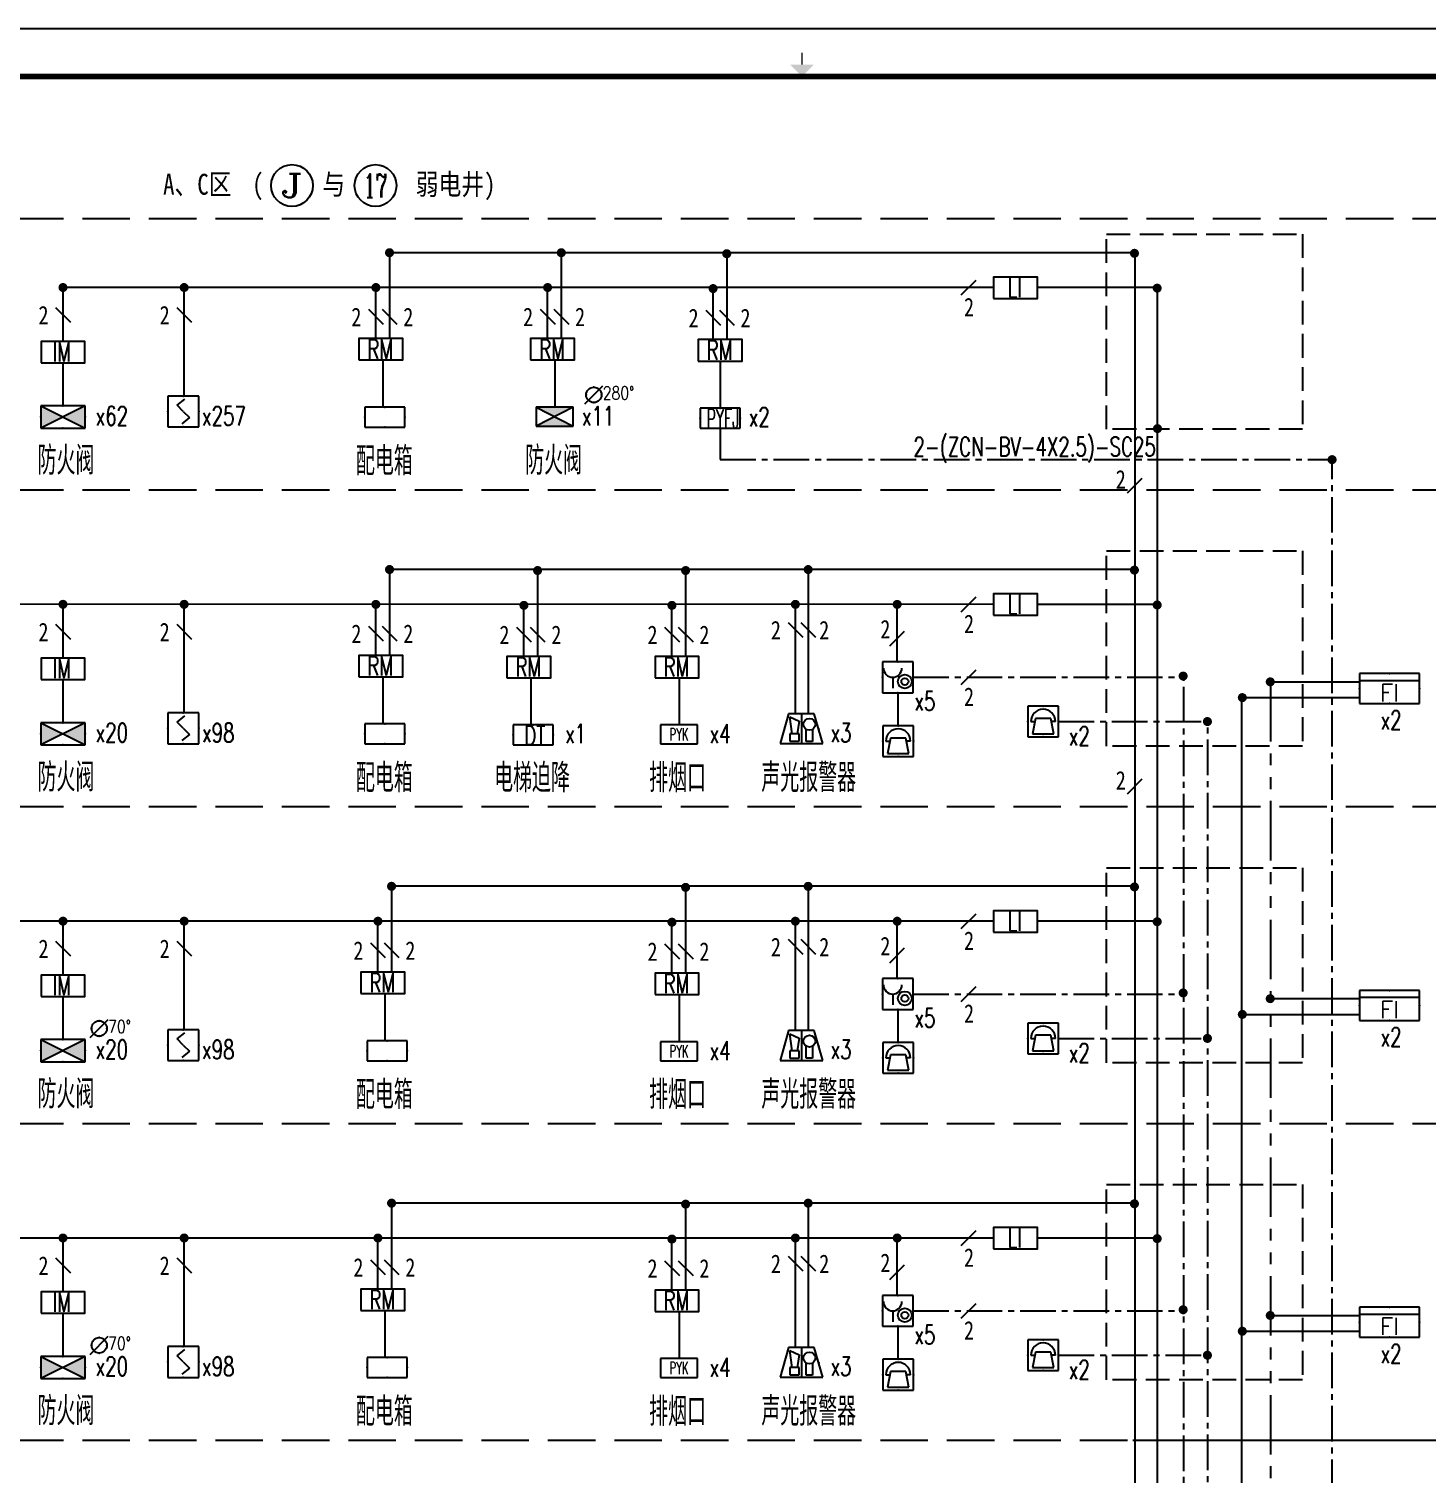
# Model space of a CAD drawing. Extents: x 913510 to 997610, y -270398 to 254224.
# Drawn here: x 939284 to 968720, y -103637 to -73227 of the extents above; entities that cross this region are included whole.
import ezdxf
from ezdxf.enums import TextEntityAlignment as Align

# ---------------------------------------------------------------- set-up
doc = ezdxf.new("R2010")
doc.units = 0
doc.header["$LTSCALE"] = 1000
doc.header["$MEASUREMENT"] = 0
for name, pattern in [('CENTER2', [1.125, 0.75, -0.125, 0.125, -0.125]), ('DASH', [0.35, 0.25, -0.1]), ('PHANTOM2', [1.25, 0.625, -0.125, 0.125, -0.125, 0.125, -0.125])]:
    doc.linetypes.add(name, pattern=pattern)
for name, color, linetype in [('AXIS', 3, 'Continuous'), ('AXIS_TEXT', 7, 'Continuous'), ('DIM-照明', 3, 'Continuous'), ('EQUIP', 3, 'Continuous'), ('EQUIP-消防', 3, 'Continuous'), ('TEL_TEXT', 7, 'Continuous'), ('WIRE-4', 6, 'Continuous'), ('图框', 139, 'Continuous'), ('电气', 2, 'Continuous'), ('电气-设备标注', 4, 'Continuous'), ('电气标注', 61, 'Continuous'), ('电气说明', 2, 'Continuous'), ('线路', 6, 'Continuous')]:
    doc.layers.add(name, color=color, linetype=linetype)
doc.styles.add('_COMPLEX', font='COMPLEX.shx', dxfattribs={"width": 0.5})
doc.styles.add('_TCH_AXIS', font='COMPLEX', dxfattribs={"bigfont": 'GBCBIG'})
doc.styles.add('_TEL_DIM', font='SIMPLEX', dxfattribs={"width": 0.8, "height": 3.5, "bigfont": 'HZTXT'})
doc.styles.add('COMPLEX', font='COMPLEX')
doc.styles.add('hzd', font='simplex.shx', dxfattribs={"width": 0.8, "bigfont": 'hztxt.shx'})
doc.styles.add('HZTXT', font='tj-romans1.shx', dxfattribs={"width": 0.6, "bigfont": 'hztxt.shx'})
doc.styles.get("Standard").update_dxf_attribs({"font": 'simhei.ttf'})
doc.styles.add('tjhztxt', font='tjromans.shx', dxfattribs={"bigfont": 'tjhztxt.shx'})
doc.styles.add('标题大', font='simhei.ttf')

# ---------------------------------------------------------------- blocks, each defined once
blk = doc.blocks.new('$equip$00001630')
for p, q in [((-0.5, 0), (-0.5, -1)), ((0.5, 0), (-0.5, 0)), ((0.5, -1), (0.5, 0)), ((-0.169, -0.5), (-0.169, -0.85)), ((-0.5, -1), (0.5, -1))]:
    blk.add_line(p, q)
for radius in [0.226, 0.113]:
    blk.add_circle((0.227, -0.64), radius)
blk.add_arc((-0.169, -0.2), 0.3, 180, 0)
for p in [(0, 0), (-0.5, -0.5), (0.5, -0.5), (0, -1)]:
    blk.add_point(p)
at = {"flags": 9}
blk.add_attdef('A', (0, 0), '', height=0.00002, dxfattribs=at)
blk.add_attdef('B', text='', height=0.4, dxfattribs=at).set_placement((0.884, -0.7), align=Align.MIDDLE_CENTER)
blk = doc.blocks.new('$equip$00001602')
for p, q in [((0.5, 0), (-0.5, 0)), ((-0.5, 0), (-0.5, -1)), ((0.5, -1), (0.5, 0)), ((-0.25, -0.4), (-0.35, -0.9)), ((0.25, -0.4), (-0.25, -0.4)), ((0.35, -0.9), (0.25, -0.4)), ((-0.4, -0.5), (-0.27, -0.5)), ((-0.35, -0.9), (0.35, -0.9)), ((0.4, -0.5), (0.27, -0.5)), ((-0.5, -1), (0.5, -1))]:
    blk.add_line(p, q)
blk.add_arc((0, -0.5), 0.4, 0, 180)
for p in [(0, 0), (-0.5, -0.5), (0.5, -0.5), (0, -1)]:
    blk.add_point(p)
at = {"flags": 9}
blk.add_attdef('A', (0, 0), '', height=0.00002, dxfattribs=at)
blk.add_attdef('B', text='', height=0.4, dxfattribs=at).set_placement((0.784, -0.7), align=Align.MIDDLE_CENTER)
blk = doc.blocks.new('$TelecSys$00000014')
blk.add_line((0.4, 0.4), (-0.4, -0.4))
at = {"width": 0.8}
blk.add_attdef('N', text='', height=1, dxfattribs=at).set_placement((-0.017, 1.056), align=Align.MIDDLE)
blk = doc.blocks.new('$equip$00001652')
for p, q in [((0.65, 0), (-0.65, 0)), ((-0.65, 0), (-0.65, -0.65)), ((0.65, -0.65), (0.65, 0)), ((-0.65, -0.65), (0.65, -0.65))]:
    blk.add_line(p, q)
for p in [(0, 0), (-0.65, -0.325), (0.65, -0.325), (0, -0.65)]:
    blk.add_point(p)
at = {"flags": 9}
blk.add_attdef('A', (0, 0), '', height=0.00002, dxfattribs=at)
blk.add_attdef('B', text='', height=0.4, dxfattribs=at).set_placement((1.034, -0.35), align=Align.MIDDLE_CENTER)
blk = doc.blocks.new('$equip$00001598')
for p, q in [((-0.5, 0), (-0.5, -1)), ((0.5, 0), (-0.5, 0)), ((0.5, -1), (0.5, 0)), ((-0.2, -0.3), (0.05, -0.1)), ((0, -0.5), (-0.2, -0.3)), ((0.2, -0.7), (-0.05, -0.9)), ((0, -0.5), (0.2, -0.7)), ((-0.5, -1), (0.5, -1))]:
    blk.add_line(p, q)
for p in [(0, 0), (-0.5, -0.5), (0.5, -0.5), (0, -1)]:
    blk.add_point(p)
at = {"flags": 9}
blk.add_attdef('A', (0, 0), '', height=0.00002, dxfattribs=at)
blk.add_attdef('B', text='', height=0.4, dxfattribs=at).set_placement((0.784, -0.7), align=Align.MIDDLE_CENTER)
blk = doc.blocks.new('$equip$00001943')
for p, q in [((-0.3, 0.35), (-0.5, -0.35)), ((0.3, 0.35), (-0.3, 0.35)), ((0, 0.35), (0, -0.35)), ((0.5, -0.35), (0.3, 0.35)), ((-0.22, -0.124), (-0.27, 0.276)), ((-0.27, 0.276), (-0.05, 0.176)), ((-0.05, 0.176), (-0.1, -0.124)), ((-0.27, -0.124), (-0.27, -0.294)), ((-0.05, -0.124), (-0.27, -0.124)), ((-0.27, -0.294), (-0.05, -0.294)), ((-0.05, -0.294), (-0.05, -0.124)), ((0.112, -0.298), (0.112, -0.013)), ((0.262, -0.298), (0.112, -0.298)), ((0.262, -0.013), (0.262, -0.298)), ((-0.5, -0.35), (0.5, -0.35))]:
    blk.add_line(p, q)
blk.add_circle((0.187, 0.102), 0.139)
for p in [(0, 0.35), (-0.4, 0), (0.404, -0.012), (0, -0.35)]:
    blk.add_point(p)
at = {"layer": 'TEL_TEXT', "style": '_TEL_DIM', "flags": 1}
blk.add_attdef('A', text='', height=0.00002, dxfattribs=at).set_placement((0, 0), align=Align.MIDDLE_CENTER)
blk = doc.blocks.new('$equip$00001653')
for p, q in [((0.65, 0), (-0.65, 0)), ((-0.65, 0), (-0.65, -0.65)), ((0.65, -0.65), (0.65, 0)), ((-0.65, -0.15), (0.65, -0.15)), ((-0.65, -0.65), (0.65, -0.65))]:
    blk.add_line(p, q)
for p in [(0, 0), (-0.65, -0.325), (0.65, -0.325), (0, -0.65)]:
    blk.add_point(p)
at = {"flags": 9}
blk.add_attdef('A', (0, 0), '', height=0.00002, dxfattribs=at)
blk.add_attdef('B', text='', height=0.4, dxfattribs=at).set_placement((0.934, -0.35), align=Align.MIDDLE_CENTER)
blk = doc.blocks.new('$equip$00001644')
blk.add_line((-0.589, -1.089), (0.589, 0.089))
blk.add_circle((0, -0.5), 0.5)
for p in [(0, 0), (-0.5, -0.5), (0.5, -0.5), (0, -1)]:
    blk.add_point(p)
at = {"style": 'hzd', "width": 0.8}
blk.add_text('70%%d', height=0.8333, dxfattribs=at).set_placement((0.579, -0.789))
at = {"flags": 9}
blk.add_attdef('A', (0, 0), '', height=0.00002, dxfattribs=at)
blk.add_attdef('B', text='', height=0.4, dxfattribs=at).set_placement((2.43, -0.641), align=Align.MIDDLE_CENTER)
blk = doc.blocks.new('$equip$00001917')
for p, q in [((0.65, 0.325), (-0.65, 0.325)), ((0.65, 0.325), (-0.65, -0.325)), ((-0.65, 0.325), (0.65, -0.325)), ((-0.65, 0.325), (-0.65, -0.325)), ((0.65, -0.325), (0.65, 0.325)), ((-0.65, -0.325), (0.65, -0.325))]:
    blk.add_line(p, q)
for p in [(-0.65, 0), (0, 0.325), (0.65, 0), (0, -0.325)]:
    blk.add_point(p)
for points in [[(-0.65, 0.325), (0, 0), (-0.65, -0.325)], [(0.65, 0.325), (0, 0), (0.65, -0.325)]]:
    blk.add_solid(points)
at = {"layer": 'TEL_TEXT', "style": '_TEL_DIM', "flags": 1}
blk.add_attdef('A', text='', height=0.00002, dxfattribs=at).set_placement((0, 0), align=Align.MIDDLE_CENTER)
blk = doc.blocks.new('_LINKPT1')
at = {"color": 0}
blk.add_line((0, 0), (0, 0), dxfattribs=at)
blk = doc.blocks.new('6A2DRK5Q')
for p, q in [((0.78, 0.4), (-0.78, 0.4)), ((-0.78, 0.4), (-0.78, -0.4)), ((0.78, -0.4), (0.78, 0.4)), ((-0.78, -0.4), (0.78, -0.4))]:
    blk.add_line(p, q)
at = {"xscale": 0.002, "yscale": 0.002, "zscale": 0.002}
for p in [(-0.78, 0), (0, 0.4), (0.78, 0), (0, -0.4)]:
    blk.add_blockref('_LINKPT1', p, dxfattribs=at)
at = {"style": '_COMPLEX', "width": 0.6, "flags": 8}
blk.add_attdef('$TEXT$', text='', height=0.52, dxfattribs=at).set_placement((0, 0), align=Align.MIDDLE_CENTER)
at = {"flags": 9}
blk.add_attdef('A', (0, 0), '', height=0.00002, dxfattribs=at)
blk = doc.blocks.new('_AXISO')
blk.add_circle((0, 0), 0.5)
at = {"layer": 'AXIS_TEXT', "style": 'COMPLEX', "width": 1.041667}
blk.add_attdef('A', text='', height=0.56, dxfattribs=at).set_placement((-0.25, -0.28), (0.25, -0.28), align=Align.FIT)
blk = doc.blocks.new('6H2NC6JJ')
for p, q in [((-0.78, 0.4), (0.78, -0.4)), ((0.78, 0.4), (-0.78, -0.4)), ((0.78, 0.4), (-0.78, 0.4)), ((-0.78, 0.4), (-0.78, -0.4)), ((0.78, -0.4), (0.78, 0.4)), ((-0.78, -0.4), (0.78, -0.4))]:
    blk.add_line(p, q)
at = {"const_width": 0.04}
blk.add_lwpolyline([(-0.78, 0.4), (-0.78, -0.4), (0.78, -0.4), (0.78, 0.4)], close=True, dxfattribs=at)
for points in [[(-0.78, 0.4), (0, 0), (0.78, 0.4)], [(-0.78, -0.4), (0.78, -0.4), (0, 0)]]:
    blk.add_solid(points)
at = {"xscale": 0.002, "yscale": 0.002, "zscale": 0.002}
for p in [(-0.78, 0), (0, 0.4), (0.78, 0), (0, -0.4)]:
    blk.add_blockref('_LINKPT1', p, dxfattribs=at)
at = {"flags": 9}
blk.add_attdef('A', (0, 0), '', height=0.00002, dxfattribs=at)
blk = doc.blocks.new('TJAD_TK_A1')
at = {"layer": '图框', "color": 0}
blk.add_line((1341.38, 950.45), (500.38, 950.45), dxfattribs=at)
at = {"layer": '图框', "color": 0, "const_width": 0.3}
blk.add_lwpolyline([(920.88, 942.95), (920.88, 945.45)], dxfattribs=at)
at = {"layer": '图框', "color": 0, "const_width": 1.2}
blk.add_lwpolyline([(1331.38, 940.45), (525.38, 940.45), (525.38, 366.45), (1331.38, 366.45)], close=True, dxfattribs=at)
at = {"layer": '图框', "color": 0}
blk.add_solid([(918.38, 942.95), (923.38, 942.95), (920.88, 940.45)], dxfattribs=at)

msp = doc.modelspace()

# ---------------------------------------------------------------- linework, layer by layer
for p in [(951016, -80928, -17), (951178, -81090, -17)]:
    msp.add_point(p)
at = {"layer": 'EQUIP-消防'}
msp.add_line((950987, -81119, -17), (951369, -80738, -17), dxfattribs=at)
msp.add_circle((951178, -80928, -17), 162, dxfattribs=at)
for p in [(951178, -80766, -17), (951340, -80928, -17)]:
    msp.add_point(p, dxfattribs=at)
at = {"layer": 'WIRE-4', "color": 6}
for p, q in [((962565, -77936, -231), (946876, -77936, -231)), ((946876, -77936, -363), (946876, -79740, -363)), ((950492, -77936, -149), (950492, -79740, -149)), ((953975, -77957, -326), (953975, -79761, -326)), ((962565, -77936, -231), (962565, -117776, -231)), ((959592, -78669, -231), (940001, -78669, -73)), ((940001, -78669, -24), (940001, -79802, -24)), ((942553, -80953, -24), (942553, -78669, -24)), ((946589, -79740, -363), (946589, -78669, -363)), ((950205, -79740, -149), (950205, -78669, -149)), ((953688, -79761, -326), (953688, -78691, -326)), ((963044, -78669, -231), (960518, -78669, -231)), ((963044, -116563, -231), (963044, -78669, -231)), ((940001, -80252, -24), (940001, -81159, -24)), ((946738, -80204, -363), (946738, -81184, -363)), ((950353, -80203, -149), (950353, -81183, -149)), ((953836, -80215, -326), (953836, -81205, -326)), ((962565, -84603, -231), (946876, -84603, -231)), ((946876, -84603, -363), (946876, -86407, -363)), ((949993, -84624, -363), (949993, -86428, -363)), ((953110, -84624, -363), (953110, -86428, -363)), ((955690, -84603, -363), (955690, -87637, -363)), ((959592, -85336, -231), (933881, -85335, -24)), ((940001, -85335, -24), (940001, -86469, -24)), ((942553, -87620, -24), (942553, -85335, -24)), ((946589, -86407, -363), (946589, -85336, -363)), ((949705, -86428, -363), (949705, -85357, -363)), ((952822, -86428, -363), (952822, -85357, -363)), ((955421, -87637, -363), (955421, -85336, -363)), ((957563, -86546, -231), (957563, -85336, -231)), ((957563, -86546, -231), (957563, -85405, -231)), ((963044, -85336, -231), (960518, -85336, -231)), ((940001, -86918, -24), (940001, -87826, -24)), ((946738, -86870, -363), (946738, -87850, -363)), ((949854, -86892, -363), (949854, -87872, -363)), ((952971, -86892, -363), (952971, -87872, -363)), ((957578, -87194, -231), (957578, -87889, -231)), ((957578, -87194, -231), (957578, -87889, -231)), ((967302, -86973, -231), (965424, -86973, -231)), ((964811, -87303, -231), (964811, -117014, -231)), ((967302, -87303, -231), (964811, -87303, -231)), ((962565, -91269, -231), (946919, -91269, -231)), ((946919, -91269, -231), (946919, -93073, -231)), ((953110, -91291, -363), (953110, -93095, -363)), ((955690, -91269, -363), (955690, -94304, -363)), ((959592, -92003, -231), (933881, -92002, -24)), ((940001, -92002, -24), (940001, -93135, -24)), ((942553, -94286, -24), (942553, -92002, -24)), ((946631, -93073, -231), (946631, -92003, -231)), ((952822, -93095, -363), (952822, -92024, -363)), ((955421, -94304, -363), (955421, -92003, -363)), ((957563, -93212, -231), (957563, -92003, -231)), ((957563, -93212, -231), (957563, -92071, -231)), ((963044, -92003, -231), (960518, -92003, -231)), ((940001, -93585, -24), (940001, -94493, -24)), ((946780, -93537, -231), (946780, -94517, -231)), ((952971, -93558, -363), (952971, -94538, -363)), ((967302, -93639, -231), (965424, -93639, -231)), ((957578, -93860, -231), (957578, -94555, -231)), ((957578, -93860, -231), (957578, -94555, -231)), ((967302, -93970, -231), (964811, -93970, -231)), ((962565, -97936, -231), (946919, -97936, -231)), ((946919, -97936, -231), (946919, -99740, -231)), ((953110, -97957, -363), (953110, -99761, -363)), ((955690, -97936, -363), (955690, -100970, -363)), ((959592, -98669, -231), (933881, -98669, -24)), ((940001, -98669, -24), (940001, -99802, -24)), ((942553, -100953, -24), (942553, -98669, -24)), ((946631, -99740, -231), (946631, -98669, -231)), ((952822, -99761, -363), (952822, -98691, -363)), ((955421, -100970, -363), (955421, -98669, -363)), ((957563, -99879, -231), (957563, -98669, -231)), ((957563, -99879, -231), (957563, -98738, -231)), ((963044, -98669, -231), (960518, -98669, -231)), ((940001, -100252, -24), (940001, -101159, -24)), ((946780, -100204, -231), (946780, -101184, -231)), ((952971, -100225, -363), (952971, -101205, -363)), ((967302, -100306, -231), (965424, -100306, -231)), ((957578, -100527, -231), (957578, -101222, -231)), ((957578, -100527, -231), (957578, -101222, -231)), ((967302, -100637, -231), (964811, -100637, -231))]:
    msp.add_line(p, q, dxfattribs=at)
at = {"layer": 'WIRE-4', "color": 6, "linetype": 'CENTER2'}
for p, q in [((953836, -81626, -326), (953836, -82291, -326)), ((953836, -82291, -326), (966719, -82291, -326)), ((966718, -119827, -226), (966718, -82291, -224)), ((957902, -86870, -231), (963595, -86870, -231)), ((963595, -119323, -231), (963595, -86870, -231)), ((960960, -87802, -231), (964103, -87802, -231)), ((964103, -120430, -231), (964103, -87802, -231)), ((957902, -93536, -231), (963595, -93536, -231)), ((960960, -94469, -231), (964103, -94469, -231)), ((957902, -100203, -231), (963595, -100203, -231)), ((960960, -101136, -231), (964103, -101136, -231))]:
    msp.add_line(p, q, dxfattribs=at)
at = {"layer": 'WIRE-4', "color": 6, "linetype": 'PHANTOM2', "ltscale": 2}
msp.add_line((965424, -86973, -231), (965424, -118617, -231), dxfattribs=at)
at = {"layer": 'WIRE-4', "color": 3, "linetype": 'DASH', "ltscale": 2, "elevation": -99}
for points in [[(961970, -77546), (966099, -77546), (966099, -81651), (961970, -81651)], [(961970, -84212), (966099, -84212), (966099, -88318), (961970, -88318)], [(961970, -90879), (966099, -90879), (966099, -94984), (961970, -94984)], [(961970, -97546), (966099, -97546), (966099, -101651), (961970, -101651)]]:
    msp.add_lwpolyline(points, close=True, dxfattribs=at)
at = {"layer": '电气'}
for points, elevation in [([(959592, -78898), (960518, -78898), (960518, -78449), (959592, -78449)], -99), ([(939539, -80252), (940464, -80252), (940464, -79802), (939539, -79802)], -99), ([(946231, -80193), (947156, -80193), (947156, -79744), (946231, -79744)], -231), ([(949847, -80193), (950772, -80193), (950772, -79743), (949847, -79743)], -17), ([(953374, -80215), (954299, -80215), (954299, -79765), (953374, -79765)], -326), ([(959592, -85565), (960518, -85565), (960518, -85115), (959592, -85115)], -99), ([(939539, -86918), (940464, -86918), (940464, -86469), (939539, -86469)], -99), ([(946231, -86860), (947156, -86860), (947156, -86410), (946231, -86410)], -231), ([(949348, -86881), (950273, -86881), (950273, -86432), (949348, -86432)], -231), ([(952465, -86881), (953390, -86881), (953390, -86432), (952465, -86432)], -231), ([(959592, -92232), (960518, -92232), (960518, -91782), (959592, -91782)], -99), ([(939539, -93585), (940464, -93585), (940464, -93135), (939539, -93135)], -99), ([(946274, -93527), (947199, -93527), (947199, -93077), (946274, -93077)], -99), ([(952465, -93548), (953390, -93548), (953390, -93098), (952465, -93098)], -231), ([(959592, -98898), (960518, -98898), (960518, -98449), (959592, -98449)], -99), ([(946274, -100193), (947199, -100193), (947199, -99744), (946274, -99744)], -99), ([(939539, -100252), (940464, -100252), (940464, -99802), (939539, -99802)], -99), ([(952465, -100215), (953390, -100215), (953390, -99765), (952465, -99765)], -231)]:
    msp.add_lwpolyline(points, close=True, dxfattribs=dict(at, elevation=elevation))
at = {"layer": '电气标注', "color": 4}
msp.add_line((969070, -102932, -99), (962522, -102932, -99), dxfattribs=at)
at = {"layer": '电气标注', "color": 2, "const_width": 94.5}
for points, elevation in [([(946828, -77936, 1), (946924, -77936, 1)], -231), ([(950444, -77936, 1), (950540, -77936, 1)], -17), ([(953927, -77957, 1), (954023, -77957, 1)], -194), ([(962511, -77949, 1), (962606, -77949, 1)], -99), ([(939954, -78669, 1), (940049, -78669, 1)], -99), ([(942505, -78669, 1), (942600, -78669, 1)], -99), ([(946541, -78669, 1), (946636, -78669, 1)], -231), ([(950157, -78669, 1), (950252, -78669, 1)], -17), ([(953640, -78691, 1), (953735, -78691, 1)], -194), ([(962990, -78682, 1), (963085, -78682, 1)], -99), ([(962996, -81637, 1), (963091, -81637, 1)], -231), ([(966671, -82291, 1), (966767, -82291, 1)], -326), ([(946828, -84603, 1), (946924, -84603, 1)], -231), ([(949945, -84624, 1), (950041, -84624, 1)], -231), ([(953062, -84624, 1), (953157, -84624, 1)], -231), ([(955642, -84603, 1), (955737, -84603, 1)], -231), ([(962511, -84615, 1), (962606, -84615, 1)], -99), ([(939954, -85335, 1), (940049, -85335, 1)], -99), ([(942505, -85335, 1), (942600, -85335, 1)], -99), ([(946541, -85336, 1), (946636, -85336, 1)], -231), ([(949658, -85357, 1), (949753, -85357, 1)], -231), ([(952774, -85357, 1), (952870, -85357, 1)], -231), ([(955373, -85336, 1), (955468, -85336, 1)], -231), ([(957516, -85336, 1), (957611, -85336, 1)], -99), ([(962990, -85349, 1), (963085, -85349, 1)], -99), ([(963536, -86845, 1), (963632, -86845, 1)], -99), ([(965370, -86966, 1), (965465, -86966, 1)], -99), ([(964782, -87298, 1), (964877, -87298, 1)], -99), ([(964047, -87802, 1), (964143, -87802, 1)], -99), ([(946871, -91269, 1), (946967, -91269, 1)], -99), ([(953062, -91291, 1), (953157, -91291, 1)], -231), ([(955642, -91269, 1), (955737, -91269, 1)], -231), ([(962511, -91282, 1), (962606, -91282, 1)], -99), ([(939954, -92002, 1), (940049, -92002, 1)], -99), ([(942505, -92002, 1), (942600, -92002, 1)], -99), ([(946584, -92003, 1), (946679, -92003, 1)], -99), ([(952774, -92024, 1), (952870, -92024, 1)], -231), ([(955373, -92003, 1), (955468, -92003, 1)], -231), ([(957516, -92003, 1), (957611, -92003, 1)], -99), ([(962990, -92015, 1), (963085, -92015, 1)], -99), ([(963536, -93512, 1), (963632, -93512, 1)], -99), ([(965370, -93633, 1), (965465, -93633, 1)], -99), ([(964782, -93964, 1), (964877, -93964, 1)], -99), ([(964047, -94469, 1), (964143, -94469, 1)], -99), ([(946871, -97936, 1), (946967, -97936, 1)], -99), ([(953062, -97957, 1), (953157, -97957, 1)], -231), ([(955642, -97936, 1), (955737, -97936, 1)], -231), ([(962511, -97949, 1), (962606, -97949, 1)], -99), ([(939954, -98669, 1), (940049, -98669, 1)], -99), ([(942505, -98669, 1), (942600, -98669, 1)], -99), ([(946584, -98669, 1), (946679, -98669, 1)], -99), ([(952774, -98691, 1), (952870, -98691, 1)], -231), ([(955373, -98669, 1), (955468, -98669, 1)], -231), ([(957516, -98669, 1), (957611, -98669, 1)], -99), ([(962990, -98682, 1), (963085, -98682, 1)], -99), ([(963536, -100179, 1), (963632, -100179, 1)], -99), ([(965370, -100299, 1), (965465, -100299, 1)], -99), ([(964782, -100631, 1), (964877, -100631, 1)], -99), ([(964047, -101136, 1), (964143, -101136, 1)], -99)]:
    msp.add_lwpolyline(points, format="xyb", close=True, dxfattribs=dict(at, elevation=elevation))
at = {"layer": '线路', "color": 0, "linetype": 'DASH', "ltscale": 4}
for p, q in [((987610, -77221, 264), (917245, -77221, 264)), ((987610, -82932, 264), (917245, -82932, 264)), ((987610, -89598, 264), (917245, -89598, 264)), ((987610, -96265, 264), (917245, -96265, 264)), ((987610, -102932, 264), (917245, -102932, 264))]:
    msp.add_line(p, q, dxfattribs=at)

# ---------------------------------------------------------------- block references
at = {"layer": 'AXIS'}
ref = msp.add_blockref('_AXISO', (944822, -76523, -132), dxfattribs=dict(at, xscale=880, yscale=880, zscale=880))
ref.add_attrib('A', 'J', dxfattribs={"layer": 'AXIS_TEXT', "height": 498, "style": '_TCH_AXIS', "width": 1.909091}).set_placement((944573, -76772, -132), (945071, -76772, -132), align=Align.FIT)
ref = msp.add_blockref('_AXISO', (946581, -76523, -132), dxfattribs=dict(at, xscale=880, yscale=880, zscale=880))
ref.add_attrib('A', '17', dxfattribs={"layer": 'AXIS_TEXT', "height": 497.8, "style": '_TCH_AXIS', "width": 0.724138}).set_placement((946332, -76772, -132), (946829, -76772, -132), align=Align.FIT)
at = {"layer": 'DIM-照明'}
ref = msp.add_blockref('$TelecSys$00000014', (959069, -78669, -99), dxfattribs=dict(at, xscale=388.7999999999689, yscale=388.7999999999689, zscale=388.8, rotation=180))
ref.add_attrib('N', '2', dxfattribs={"layer": '0', "height": 389, "width": 0.8}).set_placement((959076, -79080, -99), align=Align.MIDDLE)
ref = msp.add_blockref('$TelecSys$00000014', (940001, -79243, 108), dxfattribs=dict(at, xscale=388.7999999999689, yscale=388.7999999999689, zscale=388.8, rotation=90))
ref.add_attrib('N', '2', dxfattribs={"layer": '0', "height": 389, "width": 0.8}).set_placement((939591, -79250, 108), align=Align.MIDDLE)
ref = msp.add_blockref('$TelecSys$00000014', (942553, -79243, 108), dxfattribs=dict(at, xscale=388.7999999999689, yscale=388.7999999999689, zscale=388.8, rotation=90))
ref.add_attrib('N', '2', dxfattribs={"layer": '0', "height": 389, "width": 0.8}).set_placement((942142, -79250, 108), align=Align.MIDDLE)
ref = msp.add_blockref('$TelecSys$00000014', (946589, -79281, -231), dxfattribs=dict(at, xscale=388.7999999999689, yscale=388.7999999999689, zscale=388.8, rotation=90))
ref.add_attrib('N', '2', dxfattribs={"layer": '0', "height": 389, "width": 0.8}).set_placement((946178, -79288, -231), align=Align.MIDDLE)
ref = msp.add_blockref('$TelecSys$00000014', (946876, -79281, -231), dxfattribs=dict(at, xscale=388.7999999999689, yscale=388.7999999999689, zscale=388.8, rotation=90))
ref.add_attrib('N', '2', dxfattribs={"layer": '0', "height": 389, "width": 0.8}).set_placement((947271, -79288, -231), align=Align.MIDDLE)
ref = msp.add_blockref('$TelecSys$00000014', (950205, -79281, -17), dxfattribs=dict(at, xscale=388.7999999999689, yscale=388.7999999999689, zscale=388.8, rotation=90))
ref.add_attrib('N', '2', dxfattribs={"layer": '0', "height": 389, "width": 0.8}).set_placement((949794, -79287, -17), align=Align.MIDDLE)
ref = msp.add_blockref('$TelecSys$00000014', (950492, -79281, -17), dxfattribs=dict(at, xscale=388.7999999999689, yscale=388.7999999999689, zscale=388.8, rotation=90))
ref.add_attrib('N', '2', dxfattribs={"layer": '0', "height": 389, "width": 0.8}).set_placement((950887, -79287, -17), align=Align.MIDDLE)
ref = msp.add_blockref('$TelecSys$00000014', (953688, -79302, -194), dxfattribs=dict(at, xscale=388.7999999999689, yscale=388.7999999999689, zscale=388.8, rotation=90))
ref.add_attrib('N', '2', dxfattribs={"layer": '0', "height": 389, "width": 0.8}).set_placement((953277, -79309, -194), align=Align.MIDDLE)
ref = msp.add_blockref('$TelecSys$00000014', (953975, -79302, -194), dxfattribs=dict(at, xscale=388.7999999999689, yscale=388.7999999999689, zscale=388.8, rotation=90))
ref.add_attrib('N', '2', dxfattribs={"layer": '0', "height": 389, "width": 0.8}).set_placement((954370, -79309, -194), align=Align.MIDDLE)
ref = msp.add_blockref('$TelecSys$00000014', (962565, -82833, -231), dxfattribs=dict(at, xscale=388.7999999999689, yscale=388.7999999999689, zscale=388.8, rotation=180))
ref.add_attrib('N', '2', dxfattribs={"layer": '0', "height": 389, "width": 0.8}).set_placement((962271, -82705, -231), align=Align.MIDDLE)
ref = msp.add_blockref('$TelecSys$00000014', (959069, -85336, -99), dxfattribs=dict(at, xscale=388.7999999999689, yscale=388.7999999999689, zscale=388.8, rotation=180))
ref.add_attrib('N', '2', dxfattribs={"layer": '0', "height": 389, "width": 0.8}).set_placement((959076, -85746, -99), align=Align.MIDDLE)
ref = msp.add_blockref('$TelecSys$00000014', (940001, -85910, 108), dxfattribs=dict(at, xscale=388.7999999999689, yscale=388.7999999999689, zscale=388.8, rotation=90))
ref.add_attrib('N', '2', dxfattribs={"layer": '0', "height": 389, "width": 0.8}).set_placement((939591, -85917, 108), align=Align.MIDDLE)
ref = msp.add_blockref('$TelecSys$00000014', (942553, -85910, 108), dxfattribs=dict(at, xscale=388.7999999999689, yscale=388.7999999999689, zscale=388.8, rotation=90))
ref.add_attrib('N', '2', dxfattribs={"layer": '0', "height": 389, "width": 0.8}).set_placement((942142, -85917, 108), align=Align.MIDDLE)
ref = msp.add_blockref('$TelecSys$00000014', (955421, -85871, -231), dxfattribs=dict(at, xscale=388.7999999999689, yscale=388.7999999999689, zscale=388.8, rotation=90))
ref.add_attrib('N', '2', dxfattribs={"layer": '0', "height": 389, "width": 0.8}).set_placement((955010, -85878, -231), align=Align.MIDDLE)
ref = msp.add_blockref('$TelecSys$00000014', (955690, -85871, -231), dxfattribs=dict(at, xscale=388.7999999999689, yscale=388.7999999999689, zscale=388.8, rotation=90))
ref.add_attrib('N', '2', dxfattribs={"layer": '0', "height": 389, "width": 0.8}).set_placement((956028, -85878, -231), align=Align.MIDDLE)
ref = msp.add_blockref('$TelecSys$00000014', (957565, -86053, -99), dxfattribs=dict(at, xscale=388.7999999999689, yscale=388.7999999999689, zscale=388.8, rotation=180))
ref.add_attrib('N', '2', dxfattribs={"layer": '0', "height": 389, "width": 0.8}).set_placement((957314, -85858, -99), align=Align.MIDDLE)
ref = msp.add_blockref('$TelecSys$00000014', (946589, -85948, -231), dxfattribs=dict(at, xscale=388.7999999999689, yscale=388.7999999999689, zscale=388.8, rotation=90))
ref.add_attrib('N', '2', dxfattribs={"layer": '0', "height": 389, "width": 0.8}).set_placement((946178, -85954, -231), align=Align.MIDDLE)
ref = msp.add_blockref('$TelecSys$00000014', (946876, -85948, -231), dxfattribs=dict(at, xscale=388.7999999999689, yscale=388.7999999999689, zscale=388.8, rotation=90))
ref.add_attrib('N', '2', dxfattribs={"layer": '0', "height": 389, "width": 0.8}).set_placement((947271, -85954, -231), align=Align.MIDDLE)
ref = msp.add_blockref('$TelecSys$00000014', (949705, -85969, -231), dxfattribs=dict(at, xscale=388.7999999999689, yscale=388.7999999999689, zscale=388.8, rotation=90))
ref.add_attrib('N', '2', dxfattribs={"layer": '0', "height": 389, "width": 0.8}).set_placement((949295, -85976, -231), align=Align.MIDDLE)
ref = msp.add_blockref('$TelecSys$00000014', (949993, -85969, -231), dxfattribs=dict(at, xscale=388.7999999999689, yscale=388.7999999999689, zscale=388.8, rotation=90))
ref.add_attrib('N', '2', dxfattribs={"layer": '0', "height": 389, "width": 0.8}).set_placement((950388, -85976, -231), align=Align.MIDDLE)
ref = msp.add_blockref('$TelecSys$00000014', (952822, -85969, -231), dxfattribs=dict(at, xscale=388.7999999999689, yscale=388.7999999999689, zscale=388.8, rotation=90))
ref.add_attrib('N', '2', dxfattribs={"layer": '0', "height": 389, "width": 0.8}).set_placement((952412, -85976, -231), align=Align.MIDDLE)
ref = msp.add_blockref('$TelecSys$00000014', (953110, -85969, -231), dxfattribs=dict(at, xscale=388.7999999999689, yscale=388.7999999999689, zscale=388.8, rotation=90))
ref.add_attrib('N', '2', dxfattribs={"layer": '0', "height": 389, "width": 0.8}).set_placement((953505, -85976, -231), align=Align.MIDDLE)
ref = msp.add_blockref('$TelecSys$00000014', (959069, -86868, -99), dxfattribs=dict(at, xscale=388.7999999999689, yscale=388.7999999999689, zscale=388.8, rotation=180))
ref.add_attrib('N', '2', dxfattribs={"layer": '0', "height": 389, "width": 0.8}).set_placement((959076, -87279, -99), align=Align.MIDDLE)
ref = msp.add_blockref('$TelecSys$00000014', (962565, -89166, -231), dxfattribs=dict(at, xscale=388.7999999999689, yscale=388.7999999999689, zscale=388.8, rotation=180))
ref.add_attrib('N', '2', dxfattribs={"layer": '0', "height": 389, "width": 0.8}).set_placement((962271, -89038, -231), align=Align.MIDDLE)
ref = msp.add_blockref('$TelecSys$00000014', (959069, -92003, -99), dxfattribs=dict(at, xscale=388.7999999999689, yscale=388.7999999999689, zscale=388.8, rotation=180))
ref.add_attrib('N', '2', dxfattribs={"layer": '0', "height": 389, "width": 0.8}).set_placement((959076, -92413, -99), align=Align.MIDDLE)
ref = msp.add_blockref('$TelecSys$00000014', (940001, -92576, 108), dxfattribs=dict(at, xscale=388.7999999999689, yscale=388.7999999999689, zscale=388.8, rotation=90))
ref.add_attrib('N', '2', dxfattribs={"layer": '0', "height": 389, "width": 0.8}).set_placement((939591, -92583, 108), align=Align.MIDDLE)
ref = msp.add_blockref('$TelecSys$00000014', (942553, -92576, 108), dxfattribs=dict(at, xscale=388.7999999999689, yscale=388.7999999999689, zscale=388.8, rotation=90))
ref.add_attrib('N', '2', dxfattribs={"layer": '0', "height": 389, "width": 0.8}).set_placement((942142, -92583, 108), align=Align.MIDDLE)
ref = msp.add_blockref('$TelecSys$00000014', (946631, -92614, -99), dxfattribs=dict(at, xscale=388.7999999999689, yscale=388.7999999999689, zscale=388.8, rotation=90))
ref.add_attrib('N', '2', dxfattribs={"layer": '0', "height": 389, "width": 0.8}).set_placement((946221, -92621, -99), align=Align.MIDDLE)
ref = msp.add_blockref('$TelecSys$00000014', (946919, -92614, -99), dxfattribs=dict(at, xscale=388.7999999999689, yscale=388.7999999999689, zscale=388.8, rotation=90))
ref.add_attrib('N', '2', dxfattribs={"layer": '0', "height": 389, "width": 0.8}).set_placement((947314, -92621, -99), align=Align.MIDDLE)
ref = msp.add_blockref('$TelecSys$00000014', (955421, -92538, -231), dxfattribs=dict(at, xscale=388.7999999999689, yscale=388.7999999999689, zscale=388.8, rotation=90))
ref.add_attrib('N', '2', dxfattribs={"layer": '0', "height": 389, "width": 0.8}).set_placement((955010, -92545, -231), align=Align.MIDDLE)
ref = msp.add_blockref('$TelecSys$00000014', (955690, -92538, -231), dxfattribs=dict(at, xscale=388.7999999999689, yscale=388.7999999999689, zscale=388.8, rotation=90))
ref.add_attrib('N', '2', dxfattribs={"layer": '0', "height": 389, "width": 0.8}).set_placement((956028, -92545, -231), align=Align.MIDDLE)
ref = msp.add_blockref('$TelecSys$00000014', (957565, -92720, -99), dxfattribs=dict(at, xscale=388.7999999999689, yscale=388.7999999999689, zscale=388.8, rotation=180))
ref.add_attrib('N', '2', dxfattribs={"layer": '0', "height": 389, "width": 0.8}).set_placement((957314, -92525, -99), align=Align.MIDDLE)
ref = msp.add_blockref('$TelecSys$00000014', (952822, -92636, -231), dxfattribs=dict(at, xscale=388.7999999999689, yscale=388.7999999999689, zscale=388.8, rotation=90))
ref.add_attrib('N', '2', dxfattribs={"layer": '0', "height": 389, "width": 0.8}).set_placement((952412, -92642, -231), align=Align.MIDDLE)
ref = msp.add_blockref('$TelecSys$00000014', (953110, -92636, -231), dxfattribs=dict(at, xscale=388.7999999999689, yscale=388.7999999999689, zscale=388.8, rotation=90))
ref.add_attrib('N', '2', dxfattribs={"layer": '0', "height": 389, "width": 0.8}).set_placement((953505, -92642, -231), align=Align.MIDDLE)
ref = msp.add_blockref('$TelecSys$00000014', (959069, -93535, -99), dxfattribs=dict(at, xscale=388.7999999999689, yscale=388.7999999999689, zscale=388.8, rotation=180))
ref.add_attrib('N', '2', dxfattribs={"layer": '0', "height": 389, "width": 0.8}).set_placement((959076, -93945, -99), align=Align.MIDDLE)
ref = msp.add_blockref('$TelecSys$00000014', (959069, -98669, -99), dxfattribs=dict(at, xscale=388.7999999999689, yscale=388.7999999999689, zscale=388.8, rotation=180))
ref.add_attrib('N', '2', dxfattribs={"layer": '0', "height": 389, "width": 0.8}).set_placement((959076, -99080, -99), align=Align.MIDDLE)
ref = msp.add_blockref('$TelecSys$00000014', (940001, -99243, 108), dxfattribs=dict(at, xscale=388.7999999999689, yscale=388.7999999999689, zscale=388.8, rotation=90))
ref.add_attrib('N', '2', dxfattribs={"layer": '0', "height": 389, "width": 0.8}).set_placement((939591, -99250, 108), align=Align.MIDDLE)
ref = msp.add_blockref('$TelecSys$00000014', (942553, -99243, 108), dxfattribs=dict(at, xscale=388.7999999999689, yscale=388.7999999999689, zscale=388.8, rotation=90))
ref.add_attrib('N', '2', dxfattribs={"layer": '0', "height": 389, "width": 0.8}).set_placement((942142, -99250, 108), align=Align.MIDDLE)
ref = msp.add_blockref('$TelecSys$00000014', (946631, -99281, -99), dxfattribs=dict(at, xscale=388.7999999999689, yscale=388.7999999999689, zscale=388.8, rotation=90))
ref.add_attrib('N', '2', dxfattribs={"layer": '0', "height": 389, "width": 0.8}).set_placement((946221, -99288, -99), align=Align.MIDDLE)
ref = msp.add_blockref('$TelecSys$00000014', (946919, -99281, -99), dxfattribs=dict(at, xscale=388.7999999999689, yscale=388.7999999999689, zscale=388.8, rotation=90))
ref.add_attrib('N', '2', dxfattribs={"layer": '0', "height": 389, "width": 0.8}).set_placement((947314, -99288, -99), align=Align.MIDDLE)
ref = msp.add_blockref('$TelecSys$00000014', (952822, -99302, -231), dxfattribs=dict(at, xscale=388.7999999999689, yscale=388.7999999999689, zscale=388.8, rotation=90))
ref.add_attrib('N', '2', dxfattribs={"layer": '0', "height": 389, "width": 0.8}).set_placement((952412, -99309, -231), align=Align.MIDDLE)
ref = msp.add_blockref('$TelecSys$00000014', (953110, -99302, -231), dxfattribs=dict(at, xscale=388.7999999999689, yscale=388.7999999999689, zscale=388.8, rotation=90))
ref.add_attrib('N', '2', dxfattribs={"layer": '0', "height": 389, "width": 0.8}).set_placement((953505, -99309, -231), align=Align.MIDDLE)
ref = msp.add_blockref('$TelecSys$00000014', (955421, -99205, -231), dxfattribs=dict(at, xscale=388.7999999999689, yscale=388.7999999999689, zscale=388.8, rotation=90))
ref.add_attrib('N', '2', dxfattribs={"layer": '0', "height": 389, "width": 0.8}).set_placement((955010, -99211, -231), align=Align.MIDDLE)
ref = msp.add_blockref('$TelecSys$00000014', (955690, -99205, -231), dxfattribs=dict(at, xscale=388.7999999999689, yscale=388.7999999999689, zscale=388.8, rotation=90))
ref.add_attrib('N', '2', dxfattribs={"layer": '0', "height": 389, "width": 0.8}).set_placement((956028, -99211, -231), align=Align.MIDDLE)
ref = msp.add_blockref('$TelecSys$00000014', (957565, -99386, -99), dxfattribs=dict(at, xscale=388.7999999999689, yscale=388.7999999999689, zscale=388.8, rotation=180))
ref.add_attrib('N', '2', dxfattribs={"layer": '0', "height": 389, "width": 0.8}).set_placement((957314, -99191, -99), align=Align.MIDDLE)
ref = msp.add_blockref('$TelecSys$00000014', (959069, -100201, -99), dxfattribs=dict(at, xscale=388.7999999999689, yscale=388.7999999999689, zscale=388.8, rotation=180))
ref.add_attrib('N', '2', dxfattribs={"layer": '0', "height": 389, "width": 0.8}).set_placement((959076, -100612, -99), align=Align.MIDDLE)
at = {"layer": 'EQUIP', "xscale": 500, "yscale": 500, "zscale": 500}
msp.add_blockref('6H2NC6JJ', (950353, -81383, -149), dxfattribs=at)
for p in [(952971, -88072, -363), (952971, -94738, -363), (952971, -101405, -363)]:
    msp.add_blockref('6A2DRK5Q', p, dxfattribs=at).add_auto_attribs({'$TEXT$': 'PYK'})
at = {"layer": 'EQUIP-消防'}
for name, p, xscale, yscale, zscale in [('$equip$00001917', (940001, -81393, 108), 720, 720, 720), ('$equip$00001598', (942535, -80953, 108), 648, 648, 648), ('$equip$00001652', (946780, -81184, -231), 648, 648, 648), ('$equip$00001652', (953836, -81205, -326), 648, 648, 648), ('$equip$00001630', (957578, -86546, -99), 648, 648, 648), ('$equip$00001653', (967929, -86792, -99), 972, 972, 972), ('$equip$00001602', (960636, -87478, -99), 648, 648, 648), ('$equip$00001917', (940001, -88060, 108), 720, 720, 720), ('$equip$00001598', (942535, -87620, 108), 648, 648, 648), ('$equip$00001652', (946780, -87850, -231), 648, 648, 648), ('$equip$00001652', (949897, -87872, -231), 648, 648, 648), ('$equip$00001943', (955548, -87952, -231), 900, 900, 900), ('$equip$00001602', (957585, -87889, -99), 648, 648, 648), ('$equip$00001630', (957578, -93212, -99), 648, 648, 648), ('$equip$00001653', (967929, -93458, -99), 972, 972, 972), ('$equip$00001644', (940764, -94099, 108), 324, 324, 324), ('$equip$00001602', (960636, -94145, -99), 648, 648, 648), ('$equip$00001917', (940001, -94727, 108), 720, 720, 720), ('$equip$00001598', (942535, -94286, 108), 648, 648, 648), ('$equip$00001652', (946823, -94517, -99), 648, 648, 648), ('$equip$00001943', (955548, -94619, -231), 900, 900, 900), ('$equip$00001602', (957585, -94555, -99), 648, 648, 648), ('$equip$00001630', (957578, -99879, -99), 648, 648, 648), ('$equip$00001653', (967929, -100125, -99), 972, 972, 972), ('$equip$00001644', (940764, -100766, 108), 324, 324, 324), ('$equip$00001598', (942535, -100953, 108), 648, 648, 648), ('$equip$00001602', (960636, -100812, -99), 648, 648, 648), ('$equip$00001917', (940001, -101393, 108), 720, 720, 720), ('$equip$00001652', (946823, -101184, -99), 648, 648, 648), ('$equip$00001943', (955548, -101285, -231), 900, 900, 900), ('$equip$00001602', (957585, -101222, -99), 648, 648, 648)]:
    msp.add_blockref(name, p, dxfattribs=dict(at, xscale=xscale, yscale=yscale, zscale=zscale))
at = {"layer": '图框', "xscale": 100, "yscale": 100, "zscale": 100}
msp.add_blockref('TJAD_TK_A1', (863472, -168272), dxfattribs=at)

# ---------------------------------------------------------------- texts
at = {"layer": 'EQUIP-消防'}
for s, height, style, width, p in [('280%%d', 270, 'hzd', 0.8, (951365, -81022, -17)), ('PYFJ', 400, 'HZTXT', 0.55, (953551, -81628, -326)), ('DT', 400, 'HZTXT', 0.7, (949712, -88295, -231))]:
    msp.add_text(s, height=height, dxfattribs=dict(at, style=style, width=width)).set_placement(p)
at = {"layer": 'EQUIP-消防', "flags": 9}
msp.add_attdef('A', (951178, -80766, -17), '70度防火阀', height=0.00648, dxfattribs=at)
at = {"layer": '电气-设备标注', "color": 4, "style": '标题大', "width": 0.8}
for s, p in [('A、C区', (942829, -76716, -132)), ('(', (944104, -76716, -132)), ('与', (945701, -76716, -132)), ('弱电井)', (948267, -76716, -132))]:
    msp.add_text(s, height=440, dxfattribs=at).set_placement(p, align=Align.CENTER)
at = {"layer": '电气标注', "width": 0.7}
for s, style, p in [('LI', 'HZTXT', (959888, -78871, -99)), ('IM', 'HZTXT', (939782, -80224, 108)), ('RM', 'HZTXT', (946409, -80166, -231)), ('RM', 'HZTXT', (950025, -80166, -17)), ('RM', 'HZTXT', (953552, -80187, -326)), ('x62', 'tjhztxt', (940687, -81569, 108)), ('x257', 'tjhztxt', (942927, -81569, 108)), ('x11', 'tjhztxt', (950923, -81569, -17)), ('x2', 'tjhztxt', (954436, -81590, -326)), ('2-(ZCN-BV-4X2.5)-SC25', 'tjhztxt', (957908, -82219, -56)), ('LI', 'HZTXT', (959888, -85537, -99)), ('IM', 'HZTXT', (939782, -86891, 108)), ('RM', 'HZTXT', (946409, -86832, -231)), ('RM', 'HZTXT', (949526, -86854, -231)), ('RM', 'HZTXT', (952643, -86854, -231)), ('x5', 'tjhztxt', (957924, -87572, -99)), ('x2', 'tjhztxt', (967736, -87972, -231)), ('x20', 'tjhztxt', (940687, -88235, 108)), ('x98', 'tjhztxt', (942928, -88235, 108)), ('x1', 'tjhztxt', (950571, -88257, -99)), ('x4', 'tjhztxt', (953614, -88257, -231)), ('x3', 'tjhztxt', (956157, -88236, -231)), ('x2', 'tjhztxt', (961174, -88308, -99)), ('LI', 'HZTXT', (959888, -92204, -99)), ('IM', 'HZTXT', (939782, -93557, 108)), ('RM', 'HZTXT', (946452, -93499, -99)), ('RM', 'HZTXT', (952643, -93520, -231)), ('x5', 'tjhztxt', (957924, -94238, -99)), ('x2', 'tjhztxt', (967736, -94639, -231)), ('x20', 'tjhztxt', (940687, -94902, 108)), ('x98', 'tjhztxt', (942927, -94902, 108)), ('x4', 'tjhztxt', (953614, -94924, -231)), ('x3', 'tjhztxt', (956157, -94902, -231)), ('x2', 'tjhztxt', (961174, -94974, -99)), ('LI', 'HZTXT', (959888, -98871, -99)), ('IM', 'HZTXT', (939782, -100224, 108)), ('RM', 'HZTXT', (946452, -100166, -99)), ('RM', 'HZTXT', (952643, -100187, -231)), ('x5', 'tjhztxt', (957924, -100905, -99)), ('x2', 'tjhztxt', (967736, -101305, -231)), ('x20', 'tjhztxt', (940687, -101569, 108)), ('x98', 'tjhztxt', (942927, -101569, 108)), ('x4', 'tjhztxt', (953614, -101590, -231)), ('x3', 'tjhztxt', (956157, -101569, -231)), ('x2', 'tjhztxt', (961174, -101641, -99))]:
    msp.add_text(s, height=400, dxfattribs=dict(at, style=style)).set_placement(p)
at = {"layer": '电气说明', "style": 'tjhztxt', "width": 0.7}
for s, p in [('防火阀', (939465, -82607, 108)), ('配电箱', (946169, -82622, -231)), ('防火阀', (949731, -82607, 108)), ('防火阀', (939465, -89274, 108)), ('配电箱', (946169, -89288, -231)), ('电梯迫降', (949078, -89288, -231)), ('排烟口', (952341, -89288, -231)), ('声光报警器', (954704, -89284, -231)), ('防火阀', (939465, -95940, 108)), ('配电箱', (946169, -95955, -231)), ('排烟口', (952341, -95955, -231)), ('声光报警器', (954704, -95950, -231)), ('防火阀', (939465, -102607, 108)), ('配电箱', (946169, -102622, -231)), ('排烟口', (952341, -102622, -231)), ('声光报警器', (954704, -102617, -231))]:
    msp.add_text(s, height=600, dxfattribs=at).set_placement(p)
at = {"layer": '电气说明', "style": 'tjhztxt'}
for p in [(967726, -87377, -99), (967726, -94044, -99), (967726, -100710, -99)]:
    msp.add_text('FI', height=360, dxfattribs=at).set_placement(p)

doc.saveas('drawing.dxf')
